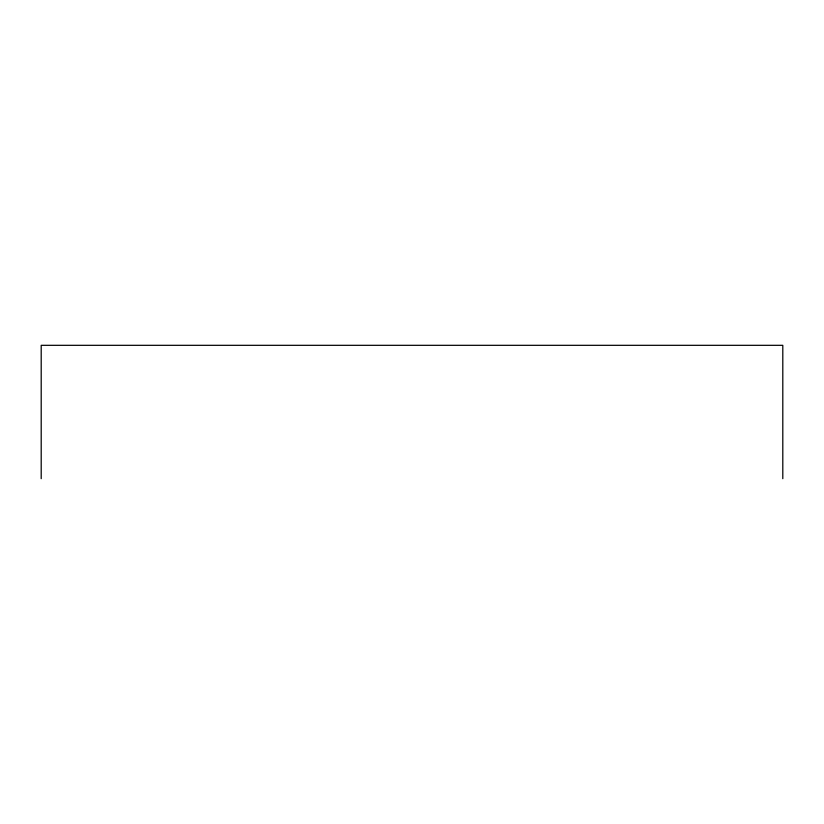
<?xml version="1.0" encoding="UTF-8"?>
<svg xmlns="http://www.w3.org/2000/svg" width="824" height="824" viewBox="0 0 824 824"><rect width="100%" height="100%" fill="white"/><g stroke="black" fill="none" stroke-linecap="round" stroke-linejoin="round"><path stroke-width="1.24" d="M782.8 478.682L782.8 345.318L41.2 345.318L41.2 478.682"/></g></svg>
